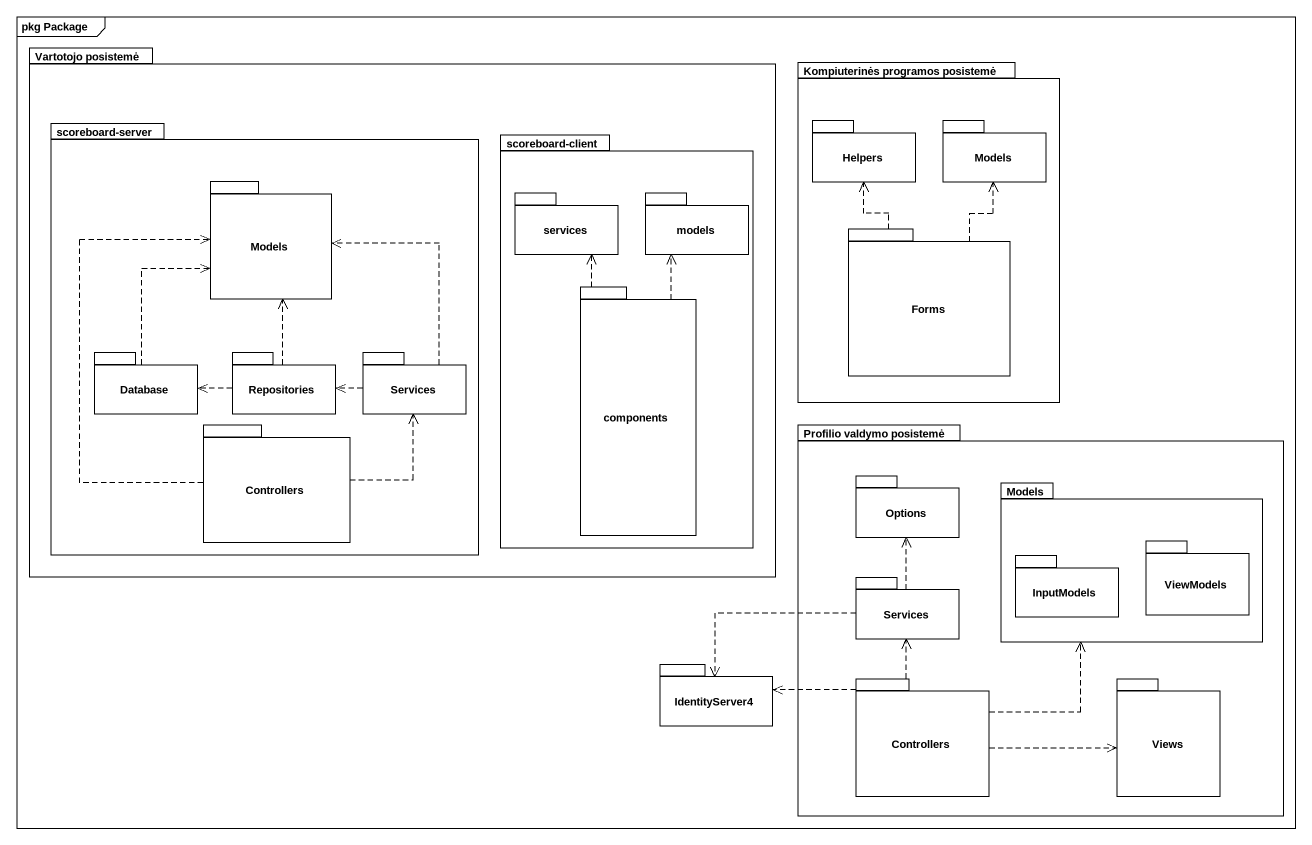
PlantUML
@startuml
mainframe pkg Package
package "Vartotojo posistemė" as Vartotojo_posistemė {
  package "scoreboard-server" as scoreboard_server {
    package "Models" as Models_2 {
    }
    package "Database" as Database_ {
    }
    package Repositories {
    }
    package Services {
    }
    package Controllers {
    }
  }
  package "scoreboard-client" as scoreboard_client {
    package services {
    }
    package models {
    }
    package components {
    }
  }
}
package "Kompiuterinės programos posistemė" as Kompiuterinės_programos {
  package Helpers {
  }
  package Models {
  }
  package Forms {
  }
}
package "Profilio valdymo posistemė" as Profilio_valdymo_posistemė {
  package Options {
  }
  package "Models" as Models_3 {
    package InputModels {
    }
    package ViewModels {
    }
  }
  package "Services" as Services_2 {
  }
  package "Controllers" as Controllers_2 {
  }
  package Views {
  }
}
package IdentityServer4 {
}
Forms .up.> Helpers
Forms .up.> Models
components .up.> services
components .up.> models
Database_ .up.> Models_2
Repositories .up.> Models_2
Repositories .left.> Database_
Services .up.> Models_2
Services .left.> Repositories
Controllers .up.> Models_2
Controllers .up.> Services
Services_2 .up.> Options
Services_2 .left.> IdentityServer4
Controllers_2 .up.> Models_3
Controllers_2 .up.> Services_2
Controllers_2 .left.> IdentityServer4
Controllers_2 .right.> Views
@enduml
